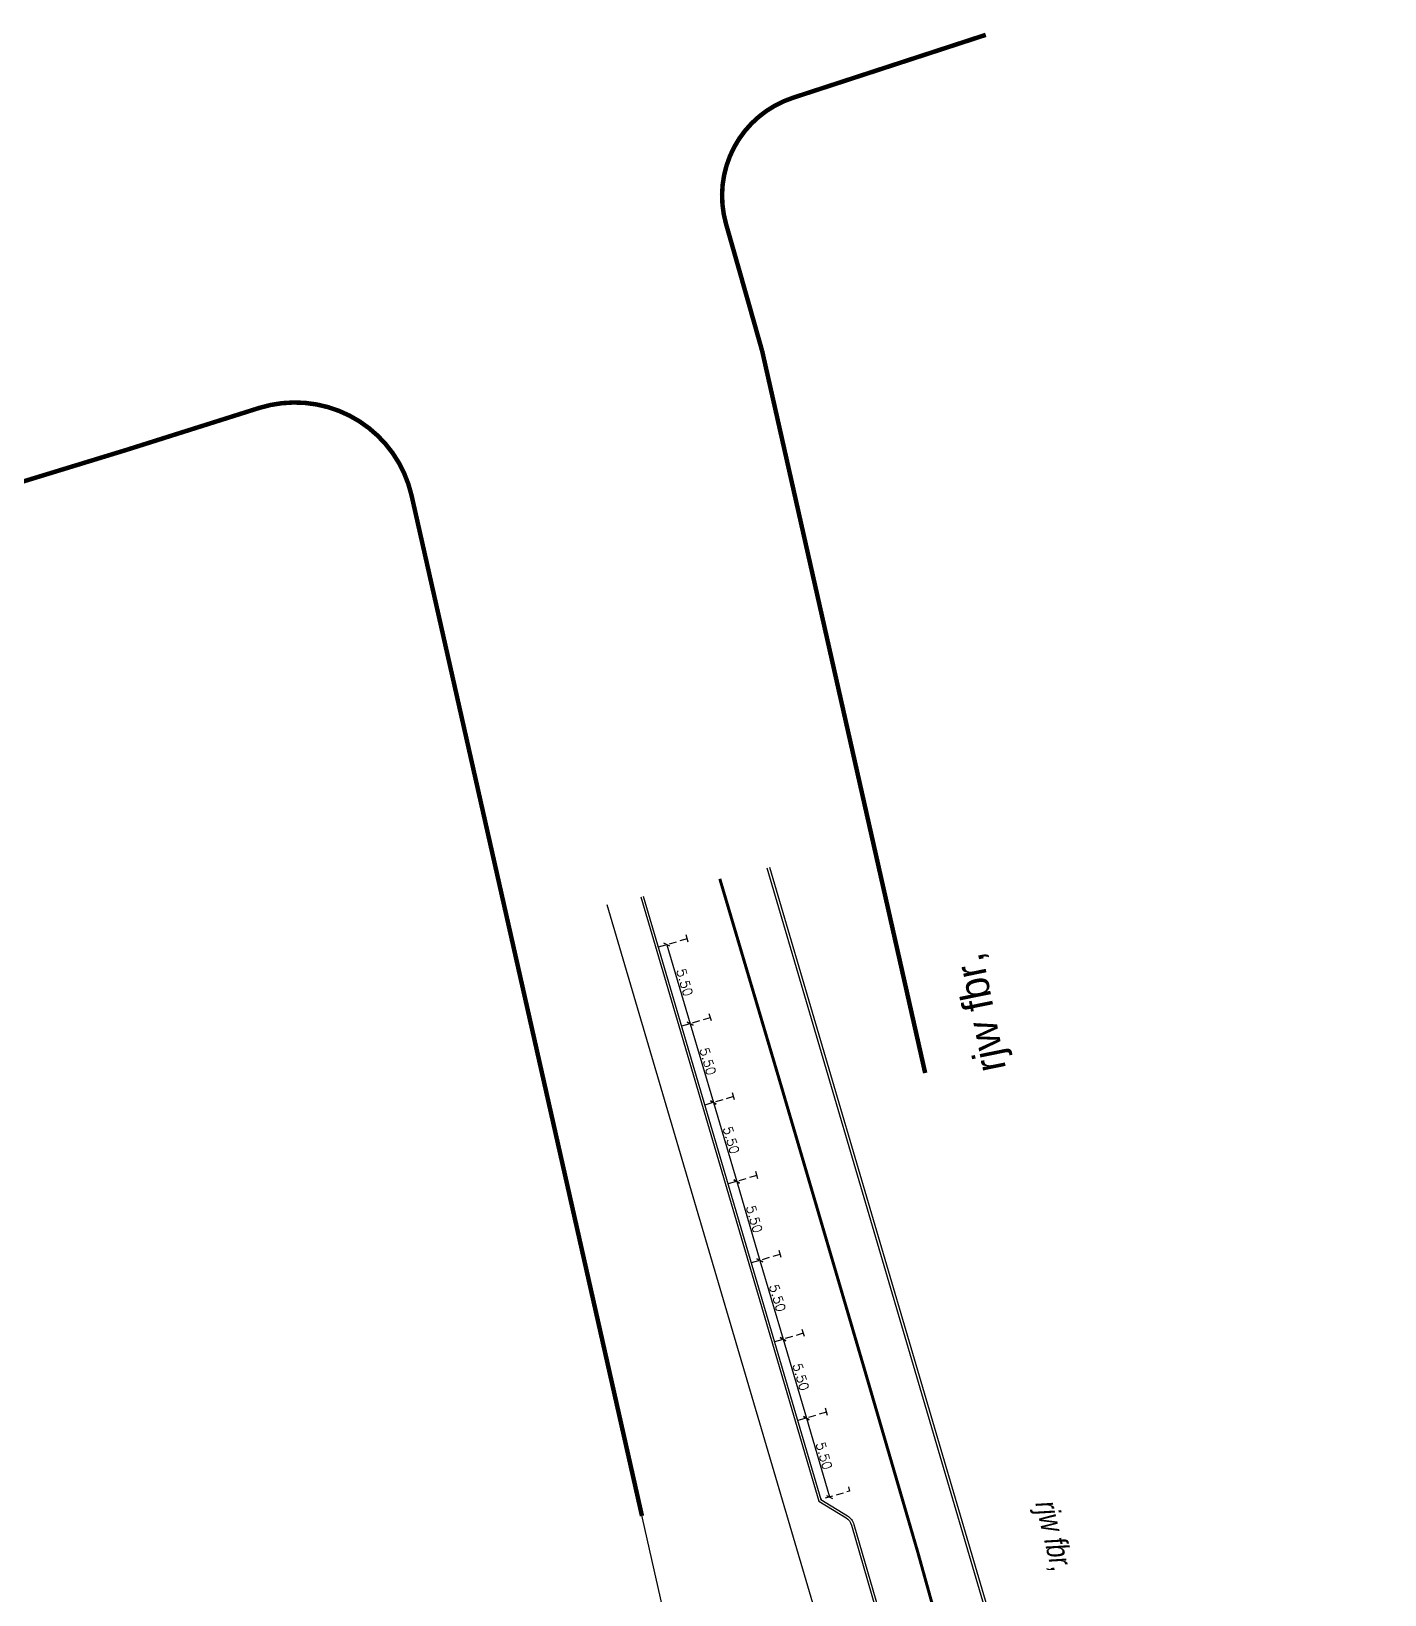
# Model space of a CAD drawing. Extents: x 183304 to 184528, y 666784 to 667526.
# Drawn here: x 183531.5 to 183622, y 667027.2 to 667131.7 of the extents above; entities that cross this region are included whole.
import ezdxf

# ---------------------------------------------------------------- set-up
doc = ezdxf.new("R2010")
doc.units = 0
doc.linetypes.add('1-1', pattern=[2, 1, -1])
doc.linetypes.add('DASHED', pattern=[0.75, 0.5, -0.25])
for name, color, linetype in [('am-midraha', 191, 'Continuous'), ('am-text', 4, 'Continuous'), ('D-Dim', 7, 'Continuous'), ('D-Dim-pk', 7, 'Continuous'), ('D-EV-INSIDE', 2, 'Continuous'), ('D-Midraha', 220, 'Continuous'), ('D-Nativ', 7, '1-1'), ('D-Parking', 123, 'DASHED'), ('D-Road', 7, 'Continuous'), ('D-TEXT', 7, 'Continuous'), ('HAL_APSHT_line', 160, 'Continuous'), ('row', 160, 'Continuous')]:
    doc.layers.add(name, color=color, linetype=linetype)
doc.styles.add('MIR2', font='mirym.shx', dxfattribs={"width": 0.8, "oblique": 10})
doc.styles.add('mirym', font='mirym.shx')
doc.styles.add('r', font='romand')
doc.dimstyles.new('RAD', dxfattribs={"dimtxt": 0.5, "dimasz": 0.4, "dimexe": 0.1, "dimexo": 0, "dimgap": 0.1, "dimtad": 1, "dimtih": 1, "dimtoh": 1, "dimzin": 0, "dimdsep": 46, "dimtxsty": 'r', "dimcen": 0.1, "dimdle": 0.3, "dimadec": 0, "dimazin": 0, "dimtfac": 0.466667, "dimtofl": 0, "dimtmove": 1, "dimatfit": 3, "dimfxl": 1, "dimtolj": 1, "dimtzin": 0, "dimarcsym": 0})
doc.dimstyles.new('tik', dxfattribs={"dimscale": 1.25, "dimtxt": 0.5, "dimasz": 0.25, "dimexe": 0, "dimexo": 0, "dimgap": 0.09, "dimtad": 1, "dimzin": 0, "dimdsep": 46, "dimtxsty": 'r', "dimblk1": 'OBLIQUE', "dimblk2": 'OBLIQUE', "dimsah": 1, "dimcen": 0.09, "dimse1": 1, "dimse2": 1, "dimclrd": 256, "dimclrt": 256, "dimadec": 0, "dimazin": 0, "dimtfac": 1, "dimtix": 1, "dimtmove": 2, "dimatfit": 3, "dimldrblk": 'OBLIQUE', "dimfxl": 1, "dimtolj": 1, "dimtzin": 0, "dimarcsym": 0})

# ---------------------------------------------------------------- blocks, each defined once
blk = doc.blocks.new('PARK3')
at = {"layer": 'D-Parking'}
for p, q in [((-0.3, 2), (0.3, 2)), ((0, 2), (0, 0))]:
    blk.add_line(p, q, dxfattribs=at)
blk = doc.blocks.new('_Oblique')
at = {"color": 0, "linetype": 'ByBlock', "lineweight": -2}
blk.add_line((-0.5, -0.5), (0.5, 0.5), dxfattribs=at)
blk = doc.blocks.new('*D79')
at = {"layer": 'D-Dim-pk', "lineweight": -2, "transparency": 16777216}
blk.add_line((183573.98, 667070.66), (183575.54, 667065.38), dxfattribs=at)
at = {"layer": 'DEFPOINTS', "color": 0, "transparency": 16777216}
for p in [(183573.98, 667070.66), (183575.54, 667065.38), (183575.54, 667065.38)]:
    blk.add_point(p, dxfattribs=at)
at = {"layer": 'D-Dim-pk', "lineweight": -2, "transparency": 16777216, "xscale": 0.3125, "yscale": 0.3125, "zscale": 0.3125}
for p, rotation in [((183573.98, 667070.66), 106.4123405065229), ((183575.54, 667065.38), 286.4123405065229)]:
    blk.add_blockref('_Oblique', p, dxfattribs=dict(at, rotation=rotation))
at = {"layer": 'D-Dim-pk', "transparency": 16777216, "insert": (183575.17, 667068.14), "char_height": 0.625, "attachment_point": 5, "rotation": 286.4123, "style": 'r'}
blk.add_mtext('\\A1;5.50', dxfattribs=at)
blk = doc.blocks.new('*D80')
at = {"layer": 'D-Dim-pk', "lineweight": -2, "transparency": 16777216}
blk.add_line((183575.54, 667065.38), (183577.09, 667060.11), dxfattribs=at)
at = {"layer": 'DEFPOINTS', "color": 0, "transparency": 16777216}
for p in [(183575.54, 667065.38), (183577.09, 667060.11), (183577.09, 667060.11)]:
    blk.add_point(p, dxfattribs=at)
at = {"layer": 'D-Dim-pk', "lineweight": -2, "transparency": 16777216, "xscale": 0.3125, "yscale": 0.3125, "zscale": 0.3125}
for p, rotation in [((183575.54, 667065.38), 106.4123405065229), ((183577.09, 667060.11), 286.4123405065229)]:
    blk.add_blockref('_Oblique', p, dxfattribs=dict(at, rotation=rotation))
at = {"layer": 'D-Dim-pk', "transparency": 16777216, "insert": (183576.72, 667062.86), "char_height": 0.625, "attachment_point": 5, "rotation": 286.4123, "style": 'r'}
blk.add_mtext('\\A1;5.50', dxfattribs=at)
blk = doc.blocks.new('*D81')
at = {"layer": 'D-Dim-pk', "lineweight": -2, "transparency": 16777216}
blk.add_line((183577.09, 667060.11), (183578.65, 667054.83), dxfattribs=at)
at = {"layer": 'DEFPOINTS', "color": 0, "transparency": 16777216}
for p in [(183577.09, 667060.11), (183578.65, 667054.83), (183578.65, 667054.83)]:
    blk.add_point(p, dxfattribs=at)
at = {"layer": 'D-Dim-pk', "lineweight": -2, "transparency": 16777216, "xscale": 0.3125, "yscale": 0.3125, "zscale": 0.3125}
for p, rotation in [((183577.09, 667060.11), 106.4123405065229), ((183578.65, 667054.83), 286.4123405065229)]:
    blk.add_blockref('_Oblique', p, dxfattribs=dict(at, rotation=rotation))
at = {"layer": 'D-Dim-pk', "transparency": 16777216, "insert": (183578.28, 667057.59), "char_height": 0.625, "attachment_point": 5, "rotation": 286.4123, "style": 'r'}
blk.add_mtext('\\A1;5.50', dxfattribs=at)
blk = doc.blocks.new('*D82')
at = {"layer": 'D-Dim-pk', "lineweight": -2, "transparency": 16777216}
blk.add_line((183578.65, 667054.83), (183580.2, 667049.55), dxfattribs=at)
at = {"layer": 'DEFPOINTS', "color": 0, "transparency": 16777216}
for p in [(183578.65, 667054.83), (183580.2, 667049.55), (183580.2, 667049.55)]:
    blk.add_point(p, dxfattribs=at)
at = {"layer": 'D-Dim-pk', "lineweight": -2, "transparency": 16777216, "xscale": 0.3125, "yscale": 0.3125, "zscale": 0.3125}
for p, rotation in [((183578.65, 667054.83), 106.4123405065229), ((183580.2, 667049.55), 286.4123405065229)]:
    blk.add_blockref('_Oblique', p, dxfattribs=dict(at, rotation=rotation))
at = {"layer": 'D-Dim-pk', "transparency": 16777216, "insert": (183579.83, 667052.31), "char_height": 0.625, "attachment_point": 5, "rotation": 286.4123, "style": 'r'}
blk.add_mtext('\\A1;5.50', dxfattribs=at)
blk = doc.blocks.new('*D83')
at = {"layer": 'D-Dim-pk', "lineweight": -2, "transparency": 16777216}
blk.add_line((183580.2, 667049.55), (183581.75, 667044.28), dxfattribs=at)
at = {"layer": 'DEFPOINTS', "color": 0, "transparency": 16777216}
for p in [(183580.2, 667049.55), (183581.75, 667044.28), (183581.75, 667044.28)]:
    blk.add_point(p, dxfattribs=at)
at = {"layer": 'D-Dim-pk', "lineweight": -2, "transparency": 16777216, "xscale": 0.3125, "yscale": 0.3125, "zscale": 0.3125}
for p, rotation in [((183580.2, 667049.55), 106.4123405065229), ((183581.75, 667044.28), 286.4123405065229)]:
    blk.add_blockref('_Oblique', p, dxfattribs=dict(at, rotation=rotation))
at = {"layer": 'D-Dim-pk', "transparency": 16777216, "insert": (183581.38, 667047.04), "char_height": 0.625, "attachment_point": 5, "rotation": 286.4123, "style": 'r'}
blk.add_mtext('\\A1;5.50', dxfattribs=at)
blk = doc.blocks.new('*D84')
at = {"layer": 'D-Dim-pk', "lineweight": -2, "transparency": 16777216}
blk.add_line((183581.75, 667044.28), (183583.31, 667039), dxfattribs=at)
at = {"layer": 'DEFPOINTS', "color": 0, "transparency": 16777216}
for p in [(183581.75, 667044.28), (183583.31, 667039), (183583.31, 667039)]:
    blk.add_point(p, dxfattribs=at)
at = {"layer": 'D-Dim-pk', "lineweight": -2, "transparency": 16777216, "xscale": 0.3125, "yscale": 0.3125, "zscale": 0.3125}
for p, rotation in [((183581.75, 667044.28), 106.4123405065229), ((183583.31, 667039), 286.4123405065229)]:
    blk.add_blockref('_Oblique', p, dxfattribs=dict(at, rotation=rotation))
at = {"layer": 'D-Dim-pk', "transparency": 16777216, "insert": (183582.94, 667041.76), "char_height": 0.625, "attachment_point": 5, "rotation": 286.4123, "style": 'r'}
blk.add_mtext('\\A1;5.50', dxfattribs=at)
blk = doc.blocks.new('*D85')
at = {"layer": 'D-Dim-pk', "lineweight": -2, "transparency": 16777216}
blk.add_line((183583.31, 667039), (183584.86, 667033.73), dxfattribs=at)
at = {"layer": 'DEFPOINTS', "color": 0, "transparency": 16777216}
for p in [(183583.31, 667039), (183584.86, 667033.73), (183584.86, 667033.73)]:
    blk.add_point(p, dxfattribs=at)
at = {"layer": 'D-Dim-pk', "lineweight": -2, "transparency": 16777216, "xscale": 0.3125, "yscale": 0.3125, "zscale": 0.3125}
for p, rotation in [((183583.31, 667039), 106.4123405065229), ((183584.86, 667033.73), 286.4123405065229)]:
    blk.add_blockref('_Oblique', p, dxfattribs=dict(at, rotation=rotation))
at = {"layer": 'D-Dim-pk', "transparency": 16777216, "insert": (183584.49, 667036.48), "char_height": 0.625, "attachment_point": 5, "rotation": 286.4123, "style": 'r'}
blk.add_mtext('\\A1;5.50', dxfattribs=at)
blk = doc.blocks.new('*D148')
at = {"layer": 'D-Dim', "color": 0, "lineweight": -2, "transparency": 16777216}
for p, q in [((183621.23, 667003.72), (183621.63, 667003.72)), ((183621.63, 667003.72), (183621.88, 667002.86))]:
    blk.add_line(p, q, dxfattribs=at)
at = {"layer": 'D-Dim', "color": 0, "transparency": 16777216}
blk.add_solid([(183621.94, 667002.88), (183621.82, 667002.84), (183621.99, 667002.47)], dxfattribs=at)
at = {"layer": 'DEFPOINTS', "color": 0, "transparency": 16777216}
for p in [(183579.91, 667146.45), (183621.99, 667002.47)]:
    blk.add_point(p, dxfattribs=at)
at = {"layer": 'D-Dim', "color": 0, "transparency": 16777216, "insert": (183619.65, 667003.72), "char_height": 0.5, "attachment_point": 5, "style": 'r'}
blk.add_mtext('\\A1;R150.00', dxfattribs=at)

msp = doc.modelspace()

# ---------------------------------------------------------------- linework, layer by layer
at = {"layer": 'am-midraha'}
msp.add_line((183577.07, 667011.398), (183556.928, 667100.601), dxfattribs=at)
at = {"layer": 'D-EV-INSIDE'}
msp.add_lwpolyline([(183597.914, 667017.869), (183580.86, 667075.833)], dxfattribs=at)
msp.add_lwpolyline([(183572.237, 667073.864), (183584.144, 667033.441), (183585.963, 667032.331, -0.1874646), (183586.328, 667031.853), (183590.324, 667018.042, -0.2434519), (183587.669, 667004.67, 0.0339821), (183586.573, 667003.088, 0.0339821)], format="xyb", dxfattribs=at)
at = {"layer": 'D-Midraha'}
msp.add_line((183569.957, 667073.36), (183584.928, 667022.531), dxfattribs=at)
at = {"layer": 'D-Nativ', "const_width": 0.2, "flags": 128}
msp.add_lwpolyline([(183593.797, 667019.143), (183590.765, 667030.029), (183587.097, 667042.609), (183581.604, 667061.294), (183577.521, 667075.068)], dxfattribs=at)
at = {"layer": 'D-Parking', "flags": 128}
msp.add_lwpolyline([(183586.121, 667034.41), (183586.205, 667034.122), (183584.287, 667033.557)], dxfattribs=at)
at = {"layer": 'D-Road'}
msp.add_lwpolyline([(183597.751, 667017.821), (183580.697, 667075.785)], dxfattribs=at)
at = {"layer": 'D-Road', "flags": 128}
msp.add_lwpolyline([(183572.4, 667073.912), (183584.288, 667033.552), (183586.052, 667032.476, -0.1874646), (183586.492, 667031.9), (183590.487, 667018.089, -0.2434519), (183587.802, 667004.564, 0.0339821), (183586.719, 667003.001, 0.0339821)], format="xyb", dxfattribs=at)
at = {"layer": 'HAL_APSHT_line', "const_width": 0.3}
for points in [[(183537.684, 667103.704), (183546.726, 667106.561)], [(183486.677, 667088.103), (183537.684, 667103.705)], [(183561.323, 667081.146), (183556.903, 667100.716)], [(183561.322, 667081.149), (183572.316, 667032.461)]]:
    msp.add_lwpolyline(points, dxfattribs=at)
msp.add_lwpolyline([(183556.903, 667100.716, 0.4366948), (183546.726, 667106.561)], format="xyb", dxfattribs=at)
at = {"layer": 'row', "const_width": 0.3}
msp.add_lwpolyline([(183595.312, 667131.509), (183582.421, 667127.303, 0.4034656), (183577.938, 667118.863, -0.0008098), (183580.357, 667110.354), (183591.257, 667062.081)], format="xyb", dxfattribs=at)

# ---------------------------------------------------------------- block references
at = {"layer": 'D-Parking', "rotation": 286.4123405065229}
for p in [(183573.409, 667070.488), (183574.963, 667065.212), (183576.517, 667059.936), (183578.071, 667054.66), (183579.625, 667049.384), (183581.179, 667044.108), (183582.733, 667038.833)]:
    msp.add_blockref('PARK3', p, dxfattribs=at)

# ---------------------------------------------------------------- texts
at = {"layer": 'am-text', "style": 'mirym'}
msp.add_text('rjw fbr,', height=2, rotation=101.54134, dxfattribs=at).set_placement((183596.67, 667062.377))
at = {"layer": 'D-TEXT', "style": 'MIR2', "oblique": 10, "width": 0.8}
msp.add_text('rjw fbr,', height=1.5, rotation=283.41264, dxfattribs=at).set_placement((183598.6, 667033.378))

# ---------------------------------------------------------------- dimensions: what is measured, and where the dimension line sits
at = {"layer": 'D-Dim'}
dim = msp.add_radius_dim(center=(183579.906, 667146.448), mpoint=(183621.992, 667002.473), dimstyle='RAD', dxfattribs=at)
dim.commit()
dim.dimension.update_dxf_attribs({"geometry": '*D148', "text_midpoint": (183621.627, 667003.721), "dimtype": 164})
at = {"layer": 'D-Dim-pk'}
for base, p1, p2, picture, middle in [((183575.538, 667065.382), (183573.984, 667070.657), (183575.538, 667065.382), '*D79', (183575.169, 667068.14)), ((183577.092, 667060.106), (183575.538, 667065.382), (183577.092, 667060.106), '*D80', (183576.723, 667062.864)), ((183578.646, 667054.83), (183577.092, 667060.106), (183578.646, 667054.83), '*D81', (183578.277, 667057.588)), ((183580.2, 667049.554), (183578.646, 667054.83), (183580.2, 667049.554), '*D82', (183579.831, 667052.312)), ((183581.754, 667044.278), (183580.2, 667049.554), (183581.754, 667044.278), '*D83', (183581.385, 667047.036)), ((183583.308, 667039.002), (183581.754, 667044.278), (183583.308, 667039.002), '*D84', (183582.939, 667041.76)), ((183584.862, 667033.726), (183583.308, 667039.002), (183584.862, 667033.726), '*D85', (183584.493, 667036.484))]:
    dim = msp.add_linear_dim(base=base, p1=p1, p2=p2, angle=106.41234, dimstyle='tik', dxfattribs=at)
    dim.commit()
    dim.dimension.update_dxf_attribs({"geometry": picture, "text_midpoint": middle})

doc.saveas('drawing.dxf')
